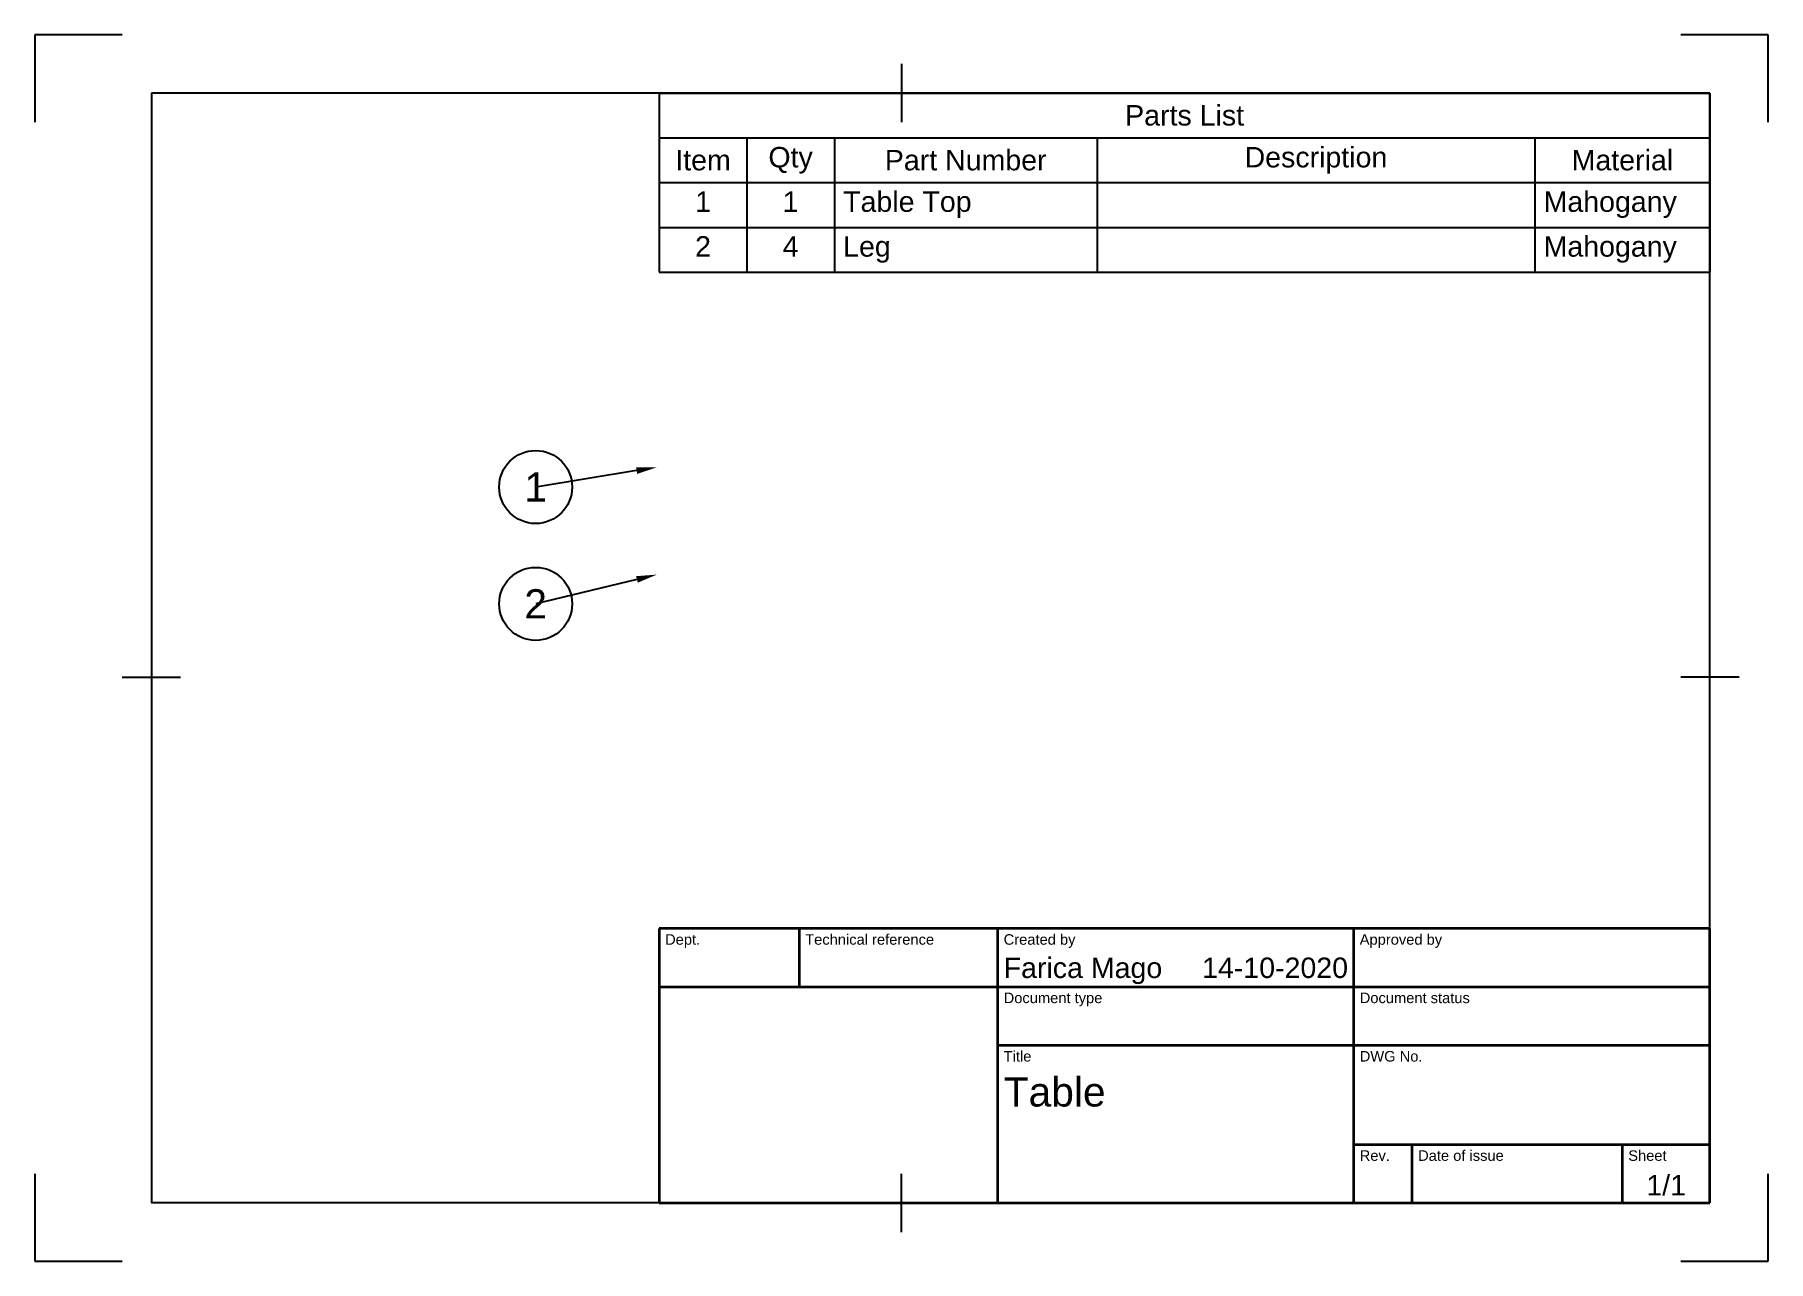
# Paper-space layout 'Sheet1' of a CAD drawing. Header units: millimetres. Extents: x 0 to 297, y 0 to 210.
import ezdxf
from ezdxf import colors
from ezdxf.entities.mleader import LeaderData, LeaderLine
from ezdxf.enums import TextEntityAlignment as Align
from ezdxf.math import Vec2, Vec3

# ---------------------------------------------------------------- set-up
doc = ezdxf.new("R2010")
doc.units = ezdxf.units.MM
doc.header["$LTSCALE"] = 0.75
for name, color, linetype, lineweight in [('BOM', 7, 'Continuous', 25), ('Border', 7, 'Continuous', 25), ('TitleBlock', 7, 'Continuous', 35)]:
    doc.layers.add(name, color=color, linetype=linetype, lineweight=lineweight)
doc.styles.add('FusionTitle', font='')
doc.styles.get("Standard").update_dxf_attribs({"font": 'arial.ttf'})
doc.styles.get('FusionTitle').set_extended_font_data('Arial Unicode MS')

# ---------------------------------------------------------------- blocks, each defined once
blk = doc.blocks.new('ISO_TITLEBLOCK')
at = {"layer": 'TitleBlock'}
for p, q in [((0, 47), (-180, 47)), ((-180, 47), (-180, 0)), ((-156, 37), (-156, 47)), ((-122, 0), (-122, 47)), ((-61, 0), (-61, 47)), ((0, 0), (0, 47)), ((-180, 37), (0, 37)), ((-122, 27), (0, 27)), ((-61, 10), (0, 10)), ((-51, 0), (-51, 10)), ((-15, 0), (-15, 10)), ((-180, 0), (0, 0))]:
    blk.add_line(p, q, dxfattribs=at)
at = {"layer": 'TitleBlock', "style": 'FusionTitle'}
for s, p in [('Dept.', (-179, 46)), ('Technical reference', (-155, 46)), ('Created by', (-121, 46)), ('Approved by', (-60, 46)), ('Document type', (-121, 36)), ('Document status', (-60, 36)), ('Title', (-121, 26)), ('DWG No.', (-60, 26)), ('Rev.', (-60, 9)), ('Date of issue', (-50, 9)), ('Sheet', (-14, 9))]:
    blk.add_text(s, height=1.8, dxfattribs=at).set_placement(p, align=Align.TOP_LEFT)
for tag, p, height in [('DEPT', (-179, 38.5), 3.5), ('TECHNICAL_REFERENCE', (-155, 38.5), 3.5), ('CREATED_BY', (-121, 38.5), 3.5), ('APPROVED_BY', (-60, 38.5), 3.5), ('DOCUMENT_TYPE', (-121, 28.5), 3.5), ('DOCUMENT_STATUS', (-60, 28.5), 3.5), ('TITLE_1', (-121, 16.5), 5), ('TITLE_2', (-121, 9), 5), ('TITLE_3', (-121, 1.5), 5), ('DATE_OF_ISSUE', (-50, 1.5), 3.5)]:
    blk.add_attdef(tag, p, '', height=height, dxfattribs=at)
for tag, p in [('CREATED_DATE', (-62, 38.5)), ('APPROVED_DATE', (-1, 38.5))]:
    blk.add_attdef(tag, text='', height=3.5, dxfattribs=at).set_placement(p, align=Align.RIGHT)
for tag, height, p in [('DRAWING_NUMBER', 5, (-30.5, 16.6)), ('REV', 3.5, (-56, 3.1)), ('SHEET', 3.5, (-7.5, 3.1))]:
    blk.add_attdef(tag, text='', height=height, dxfattribs=at).set_placement(p, align=Align.MIDDLE)
blk = doc.blocks.new('ISO_A4(L)_SHEET')
at = {"layer": 'Border'}
for p, q in [((0, 210), (0, 195)), ((15, 210), (0, 210)), ((297, 210), (282, 210)), ((297, 195), (297, 210)), ((148.5, 205), (148.5, 195)), ((287, 200), (20, 200)), ((20, 200), (20, 10)), ((287, 10), (287, 200)), ((15, 100), (25, 100)), ((292, 100), (282, 100)), ((0, 15), (0, 0)), ((148.5, 5), (148.5, 15)), ((297, 0), (297, 15)), ((287, 10), (20, 10)), ((0, 0), (15, 0)), ((282, 0), (297, 0))]:
    blk.add_line(p, q, dxfattribs=at)
blk = doc.blocks.new('*T19')
at = {"layer": 'BOM', "color": 0, "linetype": 'ByBlock', "lineweight": -2, "transparency": 16777216}
for p, q in [((0, 0), (180, 0)), ((0, 0), (0, -30.67)), ((180, 0), (180, -30.67)), ((0, -7.67), (180, -7.67)), ((15, -7.67), (15, -30.67)), ((30, -7.67), (30, -30.67)), ((75, -7.67), (75, -30.67)), ((150, -7.67), (150, -30.67)), ((0, -15.33), (180, -15.33)), ((0, -23), (180, -23)), ((0, -30.67), (180, -30.67))]:
    blk.add_line(p, q, dxfattribs=at)
at = {"layer": 'BOM', "color": 0, "transparency": 16777216, "char_height": 3.5}
for s, insert, width, attachment_point in [('Parts List', (90, -3.83), 177, 5), ('Item', (7.5, -11.5), 12, 5), ('Qty', (22.5, -11.5), 12, 5), ('Part Number', (52.5, -11.5), 42, 5), ('Description', (112.5, -11.5), 72, 5), ('Material', (165, -11.5), 27, 5), ('1', (7.5, -16.83), 12, 2), ('1', (22.5, -16.83), 12, 2), ('Table Top', (31.5, -16.83), 42, 1), ('Mahogany', (151.5, -16.83), 27, 1), ('2', (7.5, -24.5), 12, 2), ('4', (22.5, -24.5), 12, 2), ('Leg', (31.5, -24.5), 42, 1), ('Mahogany', (151.5, -24.5), 27, 1)]:
    blk.add_mtext(s, dxfattribs=dict(at, insert=insert, width=width, attachment_point=attachment_point))
blk = doc.blocks.new('ISO_BALLOON_CIRCULAR_50')
at = {"transparency": 16777216}
blk.add_circle((0, 0), 6.25, dxfattribs=at)
blk.add_attdef('ITEMID', text='', height=5, dxfattribs=at).set_placement((0, 0), align=Align.MIDDLE_CENTER)

psp = doc.layouts.new('Sheet1')

# ---------------------------------------------------------------- block references
psp.add_blockref('*T19', (107, 200))
at = {"layer": 'Border'}
psp.add_blockref('ISO_A4(L)_SHEET', (0, 0), dxfattribs=at)
at = {"layer": 'TitleBlock'}
psp.add_blockref('ISO_TITLEBLOCK', (287, 10), dxfattribs=at).add_auto_attribs({'CREATED_DATE': '14-10-2020', 'SHEET': '1/1', 'TITLE_1': 'Table', 'CREATED_BY': 'Farica Mago'})

# ---------------------------------------------------------------- leaders
at = {"layer": 'BOM'}
ml = psp.add_multileader_block('Standard', dxfattribs=at)
ml.set_content('ISO_BALLOON_CIRCULAR_50', color=256)
ml.set_attribute('ITEMID', '1', width=0)
ml.set_leader_properties()
ml.build(insert=Vec2(0, 0))
ml.multileader.update_dxf_attribs({"has_dogleg": 0, "arrow_head_size": 3.5, "block_connection_type": 1})
ctx = ml.context
ctx.base_point, ctx.char_height, ctx.arrow_head_size = Vec3(85.83, 132.56), 3.5, 3.5
ctx.attachment_type = 1
notes = []
notes.append((ctx, [(0, (1, 1, 0), (77.83, 132.56), (1, 0), 8, [(0, [(106.58, 135.93)], 0, [])])]))
ctx.block.insert = Vec3(85.83, 132.56)
ml = psp.add_multileader_block('Standard', dxfattribs=at)
ml.set_content('ISO_BALLOON_CIRCULAR_50', color=256)
ml.set_attribute('ITEMID', '2', width=0)
ml.set_leader_properties()
ml.build(insert=Vec2(0, 0))
ml.multileader.update_dxf_attribs({"has_dogleg": 0, "arrow_head_size": 3.5, "block_connection_type": 1})
ctx = ml.context
ctx.base_point, ctx.char_height, ctx.arrow_head_size = Vec3(85.83, 112.56), 3.5, 3.5
ctx.attachment_type = 1
notes.append((ctx, [(0, (1, 1, 0), (77.83, 112.56), (1, 0), 8, [(0, [(106.58, 117.56)], 0, [])])]))
ctx.block.insert = Vec3(85.83, 112.56)
for ctx, leaders in notes:
    for number, flags, end, landing, length, lines in leaders:
        leader = LeaderData()
        leader.index, (leader.has_last_leader_line, leader.has_dogleg_vector, leader.attachment_direction) = number, flags
        leader.last_leader_point, leader.dogleg_vector, leader.dogleg_length = Vec3(end), Vec3(landing), length
        for number, points, colour, breaks in lines:
            line = LeaderLine()
            line.index, line.vertices, line.color, line.breaks = number, Vec3.list(points), colors.encode_raw_color(colour), breaks
            leader.lines.append(line)
        ctx.leaders.append(leader)

doc.saveas('drawing.dxf')
